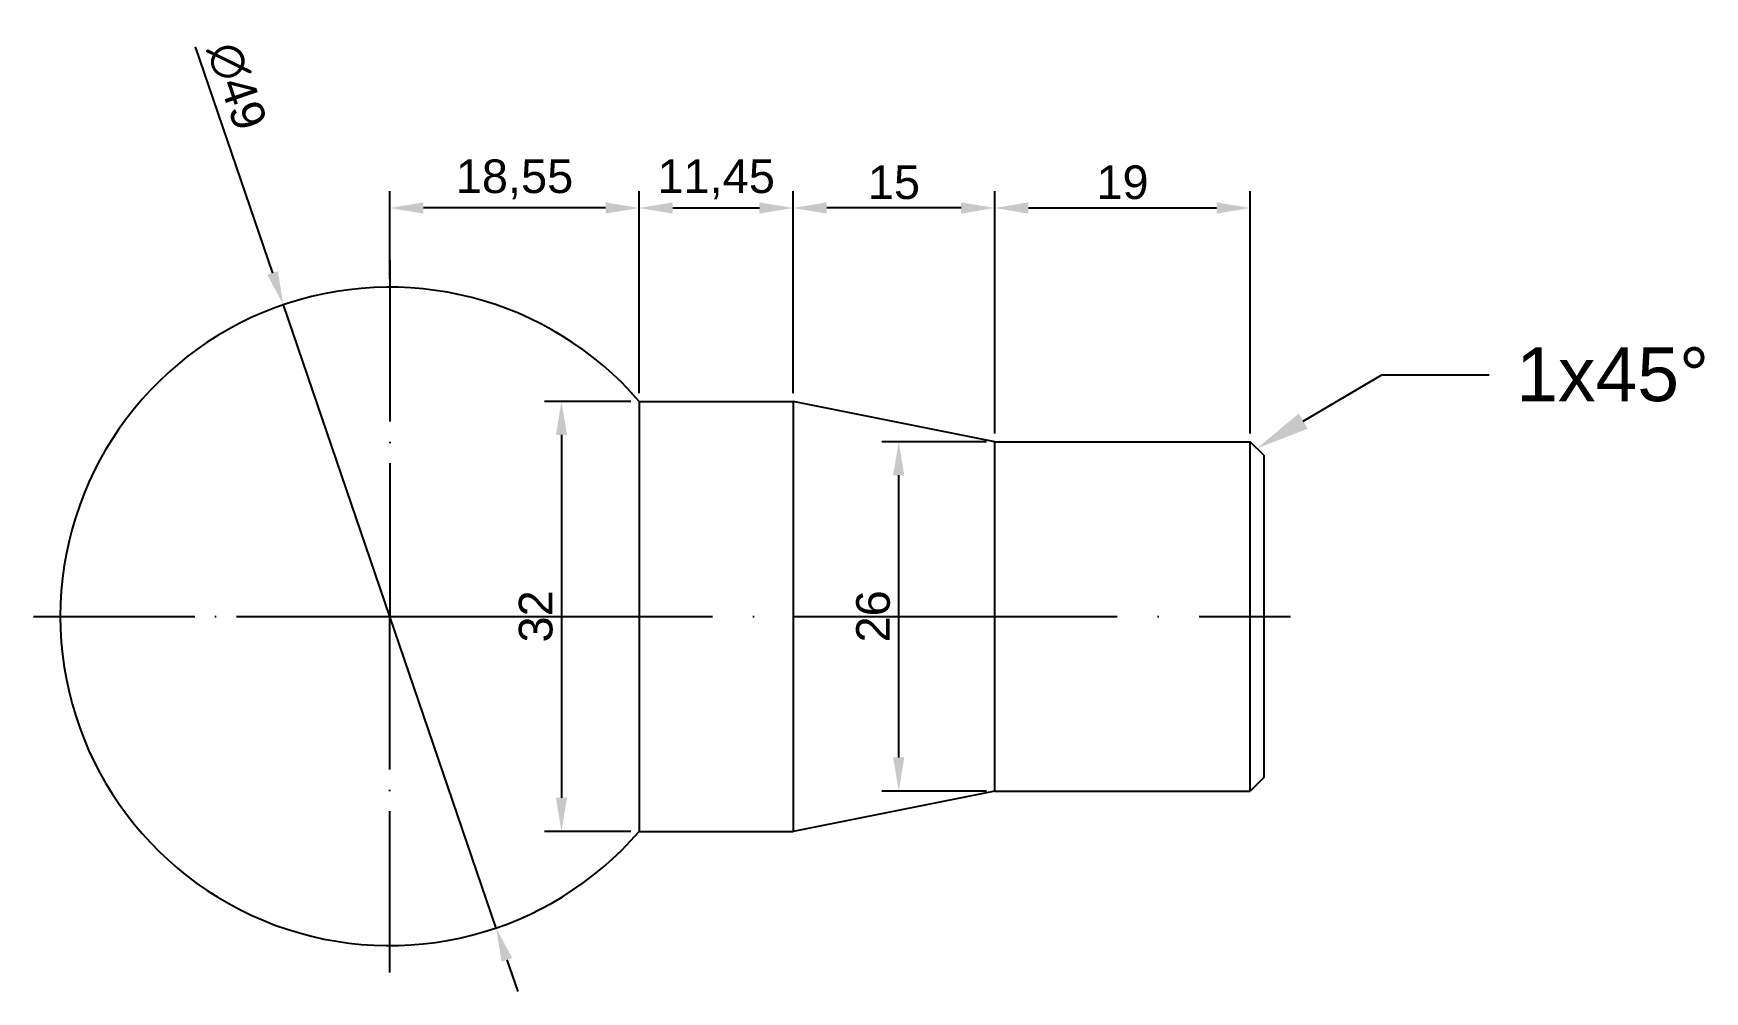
# Model space of a CAD drawing. Header units: millimetres. Extents: x -26 to 98, y -28 to 43.
import ezdxf
from ezdxf import colors
from ezdxf.entities.mleader import LeaderData, LeaderLine
from ezdxf.math import Vec2, Vec3

# ---------------------------------------------------------------- set-up
doc = ezdxf.new("R2010")
doc.units = ezdxf.units.MM
doc.linetypes.add('ACAD_ISO04W100', pattern=[30, 24, -3, 0, -3])
doc.layers.add('Cotas', color=202, linetype='Continuous')
doc.layers.add('Ejes', color=30, linetype='Continuous')
doc.styles.get("Standard").update_dxf_attribs({"font": 'arial.ttf'})
doc.dimstyles.new('ISO-25', dxfattribs={"dimtxt": 2.5, "dimasz": 2.5, "dimexe": 1.25, "dimexo": 0.625, "dimtad": 1, "dimtxsty": 'Standard', "dimcen": 2.5, "dimadec": 0, "dimazin": 0, "dimtfac": 1, "dimtmove": 0, "dimatfit": 3, "dimfxl": 1, "dimarcsym": 0})

# ---------------------------------------------------------------- blocks, each defined once
blk = doc.blocks.new('*D2')
at = {"layer": 'Cotas', "color": 0, "lineweight": -2, "transparency": 16777216}
for p, q in [((-14.46, 42.39), (-8.72, 25.55)), ((7.91, -23.19), (-7.91, 23.19)), ((8.72, -25.55), (9.52, -27.92))]:
    blk.add_line(p, q, dxfattribs=at)
at = {"layer": 'Cotas', "color": 0, "transparency": 16777216}
for points in [[(-8.32, 25.69), (-9.11, 25.42), (-7.91, 23.19)], [(9.11, -25.42), (8.32, -25.69), (7.91, -23.19)]]:
    blk.add_solid(points, dxfattribs=at)
at = {"layer": 'Defpoints', "color": 0, "transparency": 16777216}
for p in [(-7.91, 23.19), (7.91, -23.19)]:
    blk.add_point(p, dxfattribs=at)
at = {"layer": 'Cotas', "color": 0, "transparency": 16777216, "insert": (-11.37, 39.45), "char_height": 2.5, "attachment_point": 5, "rotation": 288.8335}
blk.add_mtext('∅49', dxfattribs=at)
blk = doc.blocks.new('*D4')
at = {"layer": 'Cotas', "color": 0, "lineweight": -2, "transparency": 16777216}
for p, q in [((30, 16.62), (30, 31.64)), ((45, 13.62), (45, 31.64)), ((42.5, 30.39), (32.5, 30.39))]:
    blk.add_line(p, q, dxfattribs=at)
at = {"layer": 'Cotas', "color": 0, "transparency": 16777216}
for points in [[(32.5, 30.81), (32.5, 29.97), (30, 30.39)], [(42.5, 30.81), (42.5, 29.97), (45, 30.39)]]:
    blk.add_solid(points, dxfattribs=at)
at = {"layer": 'Defpoints', "color": 0, "transparency": 16777216}
for p in [(30, 30.39), (30, 16), (45, 13)]:
    blk.add_point(p, dxfattribs=at)
at = {"layer": 'Cotas', "color": 0, "transparency": 16777216, "insert": (37.5, 32.29), "char_height": 2.5, "attachment_point": 5}
blk.add_mtext('15', dxfattribs=at)
blk = doc.blocks.new('*D5')
at = {"layer": 'Cotas', "color": 0, "lineweight": -2, "transparency": 16777216}
for p, q in [((45, 13.62), (45, 31.64)), ((64, 13.62), (64, 31.64)), ((47.5, 30.39), (61.5, 30.39))]:
    blk.add_line(p, q, dxfattribs=at)
at = {"layer": 'Cotas', "color": 0, "transparency": 16777216}
for points in [[(47.5, 30.81), (47.5, 29.97), (45, 30.39)], [(61.5, 30.81), (61.5, 29.97), (64, 30.39)]]:
    blk.add_solid(points, dxfattribs=at)
at = {"layer": 'Defpoints', "color": 0, "transparency": 16777216}
for p in [(64, 30.39), (45, 13), (64, 13)]:
    blk.add_point(p, dxfattribs=at)
at = {"layer": 'Cotas', "color": 0, "transparency": 16777216, "insert": (54.5, 32.29), "char_height": 2.5, "attachment_point": 5}
blk.add_mtext('19', dxfattribs=at)
blk = doc.blocks.new('*D7')
at = {"layer": 'Cotas', "color": 0, "lineweight": -2, "transparency": 16777216}
for p, q in [((18.55, 16.62), (18.55, 31.64)), ((30, 16.62), (30, 31.64)), ((21.05, 30.39), (27.5, 30.39))]:
    blk.add_line(p, q, dxfattribs=at)
at = {"layer": 'Cotas', "color": 0, "transparency": 16777216}
for points in [[(21.05, 30.81), (21.05, 29.97), (18.55, 30.39)], [(27.5, 30.81), (27.5, 29.97), (30, 30.39)]]:
    blk.add_solid(points, dxfattribs=at)
at = {"layer": 'Defpoints', "color": 0, "transparency": 16777216}
for p in [(30, 30.39), (18.55, 16), (30, 16)]:
    blk.add_point(p, dxfattribs=at)
at = {"layer": 'Cotas', "color": 0, "transparency": 16777216, "insert": (24.28, 32.52), "char_height": 2.5, "attachment_point": 5}
blk.add_mtext('11,45', dxfattribs=at)
blk = doc.blocks.new('*D9')
at = {"layer": 'Cotas', "color": 0, "lineweight": -2, "transparency": 16777216}
for p, q in [((0, 25.12), (0, 31.64)), ((18.55, 16.62), (18.55, 31.64)), ((16.05, 30.39), (2.5, 30.39))]:
    blk.add_line(p, q, dxfattribs=at)
at = {"layer": 'Cotas', "color": 0, "transparency": 16777216}
for points in [[(2.5, 30.81), (2.5, 29.97), (0, 30.39)], [(16.05, 30.81), (16.05, 29.97), (18.55, 30.39)]]:
    blk.add_solid(points, dxfattribs=at)
at = {"layer": 'Defpoints', "color": 0, "transparency": 16777216}
for p in [(0, 30.39), (0, 24.5), (18.55, 16)]:
    blk.add_point(p, dxfattribs=at)
at = {"layer": 'Cotas', "color": 0, "transparency": 16777216, "insert": (9.28, 32.52), "char_height": 2.5, "attachment_point": 5}
blk.add_mtext('18,55', dxfattribs=at)
blk = doc.blocks.new('*D11')
at = {"layer": 'Cotas', "color": 0, "lineweight": -2, "transparency": 16777216}
for p, q in [((44.38, 13), (36.61, 13)), ((37.86, -10.5), (37.86, 10.5)), ((44.38, -13), (36.61, -13))]:
    blk.add_line(p, q, dxfattribs=at)
at = {"layer": 'Cotas', "color": 0, "transparency": 16777216}
for points in [[(37.44, 10.5), (38.27, 10.5), (37.86, 13)], [(37.44, -10.5), (38.27, -10.5), (37.86, -13)]]:
    blk.add_solid(points, dxfattribs=at)
at = {"layer": 'Defpoints', "color": 0, "transparency": 16777216}
for p in [(37.86, 13), (45, 13), (45, -13)]:
    blk.add_point(p, dxfattribs=at)
at = {"layer": 'Cotas', "color": 0, "transparency": 16777216, "insert": (35.96, 0), "char_height": 2.5, "attachment_point": 5, "rotation": 90}
blk.add_mtext('26', dxfattribs=at)
blk = doc.blocks.new('*D12')
at = {"layer": 'Cotas', "color": 0, "lineweight": -2, "transparency": 16777216}
for p, q in [((17.93, 16), (11.52, 16)), ((12.77, 13.5), (12.77, -13.5)), ((17.93, -16), (11.52, -16))]:
    blk.add_line(p, q, dxfattribs=at)
at = {"layer": 'Cotas', "color": 0, "transparency": 16777216}
for points in [[(12.36, 13.5), (13.19, 13.5), (12.77, 16)], [(12.36, -13.5), (13.19, -13.5), (12.77, -16)]]:
    blk.add_solid(points, dxfattribs=at)
at = {"layer": 'Defpoints', "color": 0, "transparency": 16777216}
for p in [(18.55, 16), (12.77, -16), (18.55, -16)]:
    blk.add_point(p, dxfattribs=at)
at = {"layer": 'Cotas', "color": 0, "transparency": 16777216, "insert": (10.87, 0), "char_height": 2.5, "attachment_point": 5, "rotation": 90}
blk.add_mtext('32', dxfattribs=at)

msp = doc.modelspace()

# ---------------------------------------------------------------- linework, layer by layer
for p, q in [((18.554, 16), (18.554, -16)), ((18.554, 16), (30, 16)), ((30, 16), (30, -16)), ((45, 13), (30, 16)), ((45, 13), (64, 13)), ((45, -13), (45, 13)), ((65, 12), (64, 13)), ((64, -13), (64, 13)), ((65, 12), (65, -12)), ((65, -12), (64, -13)), ((45, -13), (30, -16)), ((45, -13), (64, -13)), ((18.554, -16), (30, -16))]:
    msp.add_line(p, q)
msp.add_arc((0, 0), 24.5, 40.7728, 319.2272)
at = {"layer": 'Ejes', "linetype": 'ACAD_ISO04W100', "ltscale": 0.5}
for p in [(0, 26.5), (-26.5, 0), (0, -26.5)]:
    msp.add_line(p, (0, 0), dxfattribs=at)
at = {"layer": 'Ejes', "linetype": 'ACAD_ISO04W100'}
msp.add_line((0, 0), (67, 0), dxfattribs=at)

# ---------------------------------------------------------------- dimensions: what is measured, and where the dimension line sits
at = {"layer": 'Cotas'}
dim = msp.add_diameter_dim_2p(p1=(7.909, -23.188), p2=(-7.909, 23.188), dimstyle='ISO-25', dxfattribs=at)
dim.commit()
dim.dimension.update_dxf_attribs({"geometry": '*D2', "text_midpoint": (-13.237, 38.81), "dimtype": 163})
for base, p1, p2, picture, middle in [((0, 30.388), (18.554, 16), (0, 24.5), '*D9', (9.277, 32.516)), ((30, 30.388), (18.554, 16), (30, 16), '*D7', (24.277, 32.516)), ((30, 30.388), (45, 13), (30, 16), '*D4', (37.5, 32.29)), ((64, 30.388), (45, 13), (64, 13), '*D5', (54.5, 32.29))]:
    dim = msp.add_linear_dim(base=base, p1=p1, p2=p2, dimstyle='ISO-25', dxfattribs=at)
    dim.commit()
    dim.dimension.update_dxf_attribs({"geometry": picture, "text_midpoint": middle})
for base, p1, p2, picture, middle in [((12.775, -16), (18.554, 16), (18.554, -16), '*D12', (10.873, 0)), ((37.857, 13), (45, -13), (45, 13), '*D11', (35.956, 0))]:
    dim = msp.add_linear_dim(base=base, p1=p1, p2=p2, angle=90, dimstyle='ISO-25', dxfattribs=at)
    dim.commit()
    dim.dimension.update_dxf_attribs({"geometry": picture, "text_midpoint": middle})

# ---------------------------------------------------------------- leaders
ml = msp.add_multileader_mtext('Standard', dxfattribs=at)
ml.set_content('1x45%%D', color=256)
ml.set_leader_properties()
ml.build(insert=Vec2(0, 0))
ctx = ml.context
ctx.base_point, ctx.plane_origin = Vec3(81.778, 17.981), Vec3(64.5, 12.5)
notes = []
notes.append((ctx, [(0, (1, 1, 0), (73.778, 17.981), (1, 0), 8, [(0, [(64.5, 12.5)], 0, [])])]))
ctx.mtext.insert, ctx.mtext.flow_direction = Vec3(83.778, 20.015), 5
for ctx, leaders in notes:
    for number, flags, end, landing, length, lines in leaders:
        leader = LeaderData()
        leader.index, (leader.has_last_leader_line, leader.has_dogleg_vector, leader.attachment_direction) = number, flags
        leader.last_leader_point, leader.dogleg_vector, leader.dogleg_length = Vec3(end), Vec3(landing), length
        for number, points, colour, breaks in lines:
            line = LeaderLine()
            line.index, line.vertices, line.color, line.breaks = number, Vec3.list(points), colors.encode_raw_color(colour), breaks
            leader.lines.append(line)
        ctx.leaders.append(leader)

doc.saveas('drawing.dxf')
